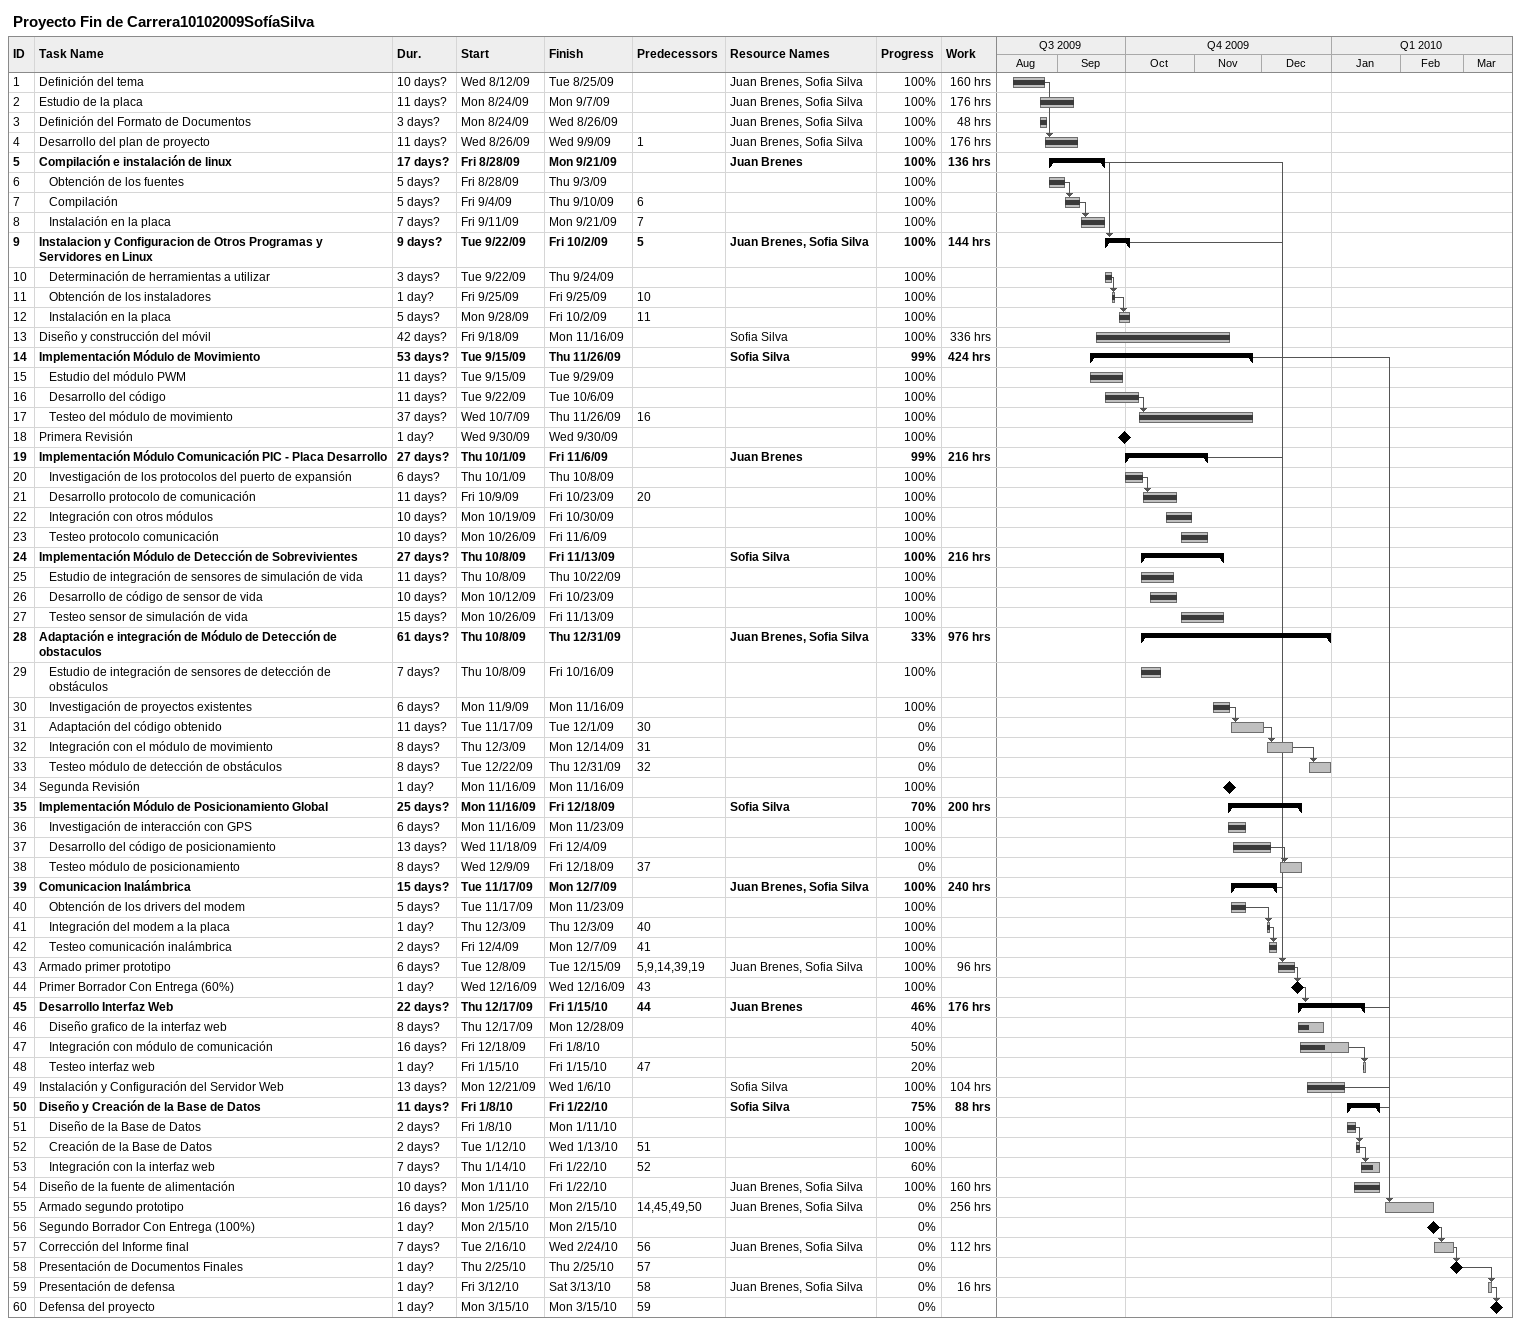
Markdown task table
Proyecto Fin de Carrera10102009SofíaSilva

| ID | Level | Task | Duration | Start | Finish | Predecessors | Resources | % complete | Work (h) |
|---|---|---|---|---|---|---|---|---|---|
| 1 | 1 | Definición del tema | 10d? | 2009-08-12 | 2009-08-25 |  | Juan Brenes, Sofia Silva | 100 | 160 |
| 2 | 1 | Estudio de la placa | 11d? | 2009-08-24 | 2009-09-07 |  | Juan Brenes, Sofia Silva | 100 | 176 |
| 3 | 1 | Definición del Formato de Documentos | 3d? | 2009-08-24 | 2009-08-26 |  | Juan Brenes, Sofia Silva | 100 | 48 |
| 4 | 1 | Desarrollo del plan de proyecto | 11d? | 2009-08-26 | 2009-09-09 | 1 | Juan Brenes, Sofia Silva | 100 | 176 |
| 5 | 1 | **Compilación e instalación de linux** | 17d? | 2009-08-28 | 2009-09-21 |  | Juan Brenes | 100 | 136 |
| 6 | 2 | Obtención de los fuentes | 5d? | 2009-08-28 | 2009-09-03 |  |  | 100 |  |
| 7 | 2 | Compilación | 5d? | 2009-09-04 | 2009-09-10 | 6 |  | 100 |  |
| 8 | 2 | Instalación en la placa | 7d? | 2009-09-11 | 2009-09-21 | 7 |  | 100 |  |
| 9 | 1 | **Instalacion y Configuracion de Otros Programas y Servidores en Linux** | 9d? | 2009-09-22 | 2009-10-02 | 5 | Juan Brenes, Sofia Silva | 100 | 144 |
| 10 | 2 | Determinación de herramientas a utilizar | 3d? | 2009-09-22 | 2009-09-24 |  |  | 100 |  |
| 11 | 2 | Obtención de los instaladores | 1d? | 2009-09-25 | 2009-09-25 | 10 |  | 100 |  |
| 12 | 2 | Instalación en la placa | 5d? | 2009-09-28 | 2009-10-02 | 11 |  | 100 |  |
| 13 | 1 | Diseño y construcción del móvil | 42d? | 2009-09-18 | 2009-11-16 |  | Sofia Silva | 100 | 336 |
| 14 | 1 | **Implementación Módulo de Movimiento** | 53d? | 2009-09-15 | 2009-11-26 |  | Sofia Silva | 99 | 424 |
| 15 | 2 | Estudio del módulo PWM | 11d? | 2009-09-15 | 2009-09-29 |  |  | 100 |  |
| 16 | 2 | Desarrollo del código | 11d? | 2009-09-22 | 2009-10-06 |  |  | 100 |  |
| 17 | 2 | Testeo del módulo de movimiento | 37d? | 2009-10-07 | 2009-11-26 | 16 |  | 100 |  |
| 18 | 1 | Primera Revisión | 1d? | 2009-09-30 | 2009-09-30 |  |  | 100 |  |
| 19 | 1 | **Implementación Módulo Comunicación PIC - Placa Desarrollo** | 27d? | 2009-10-01 | 2009-11-06 |  | Juan Brenes | 99 | 216 |
| 20 | 2 | Investigación de los protocolos del puerto de expansión | 6d? | 2009-10-01 | 2009-10-08 |  |  | 100 |  |
| 21 | 2 | Desarrollo protocolo de comunicación | 11d? | 2009-10-09 | 2009-10-23 | 20 |  | 100 |  |
| 22 | 2 | Integración con otros módulos | 10d? | 2009-10-19 | 2009-10-30 |  |  | 100 |  |
| 23 | 2 | Testeo protocolo comunicación | 10d? | 2009-10-26 | 2009-11-06 |  |  | 100 |  |
| 24 | 1 | **Implementación Módulo de Detección de Sobrevivientes** | 27d? | 2009-10-08 | 2009-11-13 |  | Sofia Silva | 100 | 216 |
| 25 | 2 | Estudio de integración de sensores de simulación de vida | 11d? | 2009-10-08 | 2009-10-22 |  |  | 100 |  |
| 26 | 2 | Desarrollo de código de sensor de vida | 10d? | 2009-10-12 | 2009-10-23 |  |  | 100 |  |
| 27 | 2 | Testeo sensor de simulación de vida | 15d? | 2009-10-26 | 2009-11-13 |  |  | 100 |  |
| 28 | 1 | **Adaptación e integración de Módulo de Detección de obstaculos** | 61d? | 2009-10-08 | 2009-12-31 |  | Juan Brenes, Sofia Silva | 33 | 976 |
| 29 | 2 | Estudio de integración de sensores de detección de obstáculos | 7d? | 2009-10-08 | 2009-10-16 |  |  | 100 |  |
| 30 | 2 | Investigación de proyectos existentes | 6d? | 2009-11-09 | 2009-11-16 |  |  | 100 |  |
| 31 | 2 | Adaptación del código obtenido | 11d? | 2009-11-17 | 2009-12-01 | 30 |  | 0 |  |
| 32 | 2 | Integración con el módulo de movimiento | 8d? | 2009-12-03 | 2009-12-14 | 31 |  | 0 |  |
| 33 | 2 | Testeo módulo de detección de obstáculos | 8d? | 2009-12-22 | 2009-12-31 | 32 |  | 0 |  |
| 34 | 1 | Segunda Revisión | 1d? | 2009-11-16 | 2009-11-16 |  |  | 100 |  |
| 35 | 1 | **Implementación Módulo de Posicionamiento Global** | 25d? | 2009-11-16 | 2009-12-18 |  | Sofia Silva | 70 | 200 |
| 36 | 2 | Investigación de interacción con GPS | 6d? | 2009-11-16 | 2009-11-23 |  |  | 100 |  |
| 37 | 2 | Desarrollo del código de posicionamiento | 13d? | 2009-11-18 | 2009-12-04 |  |  | 100 |  |
| 38 | 2 | Testeo módulo de posicionamiento | 8d? | 2009-12-09 | 2009-12-18 | 37 |  | 0 |  |
| 39 | 1 | **Comunicacion Inalámbrica** | 15d? | 2009-11-17 | 2009-12-07 |  | Juan Brenes, Sofia Silva | 100 | 240 |
| 40 | 2 | Obtención de los drivers del modem | 5d? | 2009-11-17 | 2009-11-23 |  |  | 100 |  |
| 41 | 2 | Integración del modem a la placa | 1d? | 2009-12-03 | 2009-12-03 | 40 |  | 100 |  |
| 42 | 2 | Testeo comunicación inalámbrica | 2d? | 2009-12-04 | 2009-12-07 | 41 |  | 100 |  |
| 43 | 1 | Armado primer prototipo | 6d? | 2009-12-08 | 2009-12-15 | 5, 9, 14, 39, 19 | Juan Brenes, Sofia Silva | 100 | 96 |
| 44 | 1 | Primer Borrador Con Entrega (60%) | 1d? | 2009-12-16 | 2009-12-16 | 43 |  | 100 |  |
| 45 | 1 | **Desarrollo Interfaz Web** | 22d? | 2009-12-17 | 2010-01-15 | 44 | Juan Brenes | 46 | 176 |
| 46 | 2 | Diseño grafico de la interfaz web | 8d? | 2009-12-17 | 2009-12-28 |  |  | 40 |  |
| 47 | 2 | Integración con módulo de comunicación | 16d? | 2009-12-18 | 2010-01-08 |  |  | 50 |  |
| 48 | 2 | Testeo interfaz web | 1d? | 2010-01-15 | 2010-01-15 | 47 |  | 20 |  |
| 49 | 1 | Instalación y Configuración del Servidor Web | 13d? | 2009-12-21 | 2010-01-06 |  | Sofia Silva | 100 | 104 |
| 50 | 1 | **Diseño y Creación de la Base de Datos** | 11d? | 2010-01-08 | 2010-01-22 |  | Sofia Silva | 75 | 88 |
| 51 | 2 | Diseño de la Base de Datos | 2d? | 2010-01-08 | 2010-01-11 |  |  | 100 |  |
| 52 | 2 | Creación de la Base de Datos | 2d? | 2010-01-12 | 2010-01-13 | 51 |  | 100 |  |
| 53 | 2 | Integración con la interfaz web | 7d? | 2010-01-14 | 2010-01-22 | 52 |  | 60 |  |
| 54 | 1 | Diseño de la fuente de alimentación | 10d? | 2010-01-11 | 2010-01-22 |  | Juan Brenes, Sofia Silva | 100 | 160 |
| 55 | 1 | Armado segundo prototipo | 16d? | 2010-01-25 | 2010-02-15 | 14, 45, 49, 50 | Juan Brenes, Sofia Silva | 0 | 256 |
| 56 | 1 | Segundo Borrador Con Entrega (100%) | 1d? | 2010-02-15 | 2010-02-15 |  |  | 0 |  |
| 57 | 1 | Corrección del Informe final | 7d? | 2010-02-16 | 2010-02-24 | 56 | Juan Brenes, Sofia Silva | 0 | 112 |
| 58 | 1 | Presentación de Documentos Finales | 1d? | 2010-02-25 | 2010-02-25 | 57 |  | 0 |  |
| 59 | 1 | Presentación de defensa | 1d? | 2010-03-12 | 2010-03-13 | 58 | Juan Brenes, Sofia Silva | 0 | 16 |
| 60 | 1 | Defensa del proyecto | 1d? | 2010-03-15 | 2010-03-15 | 59 |  | 0 |  |
